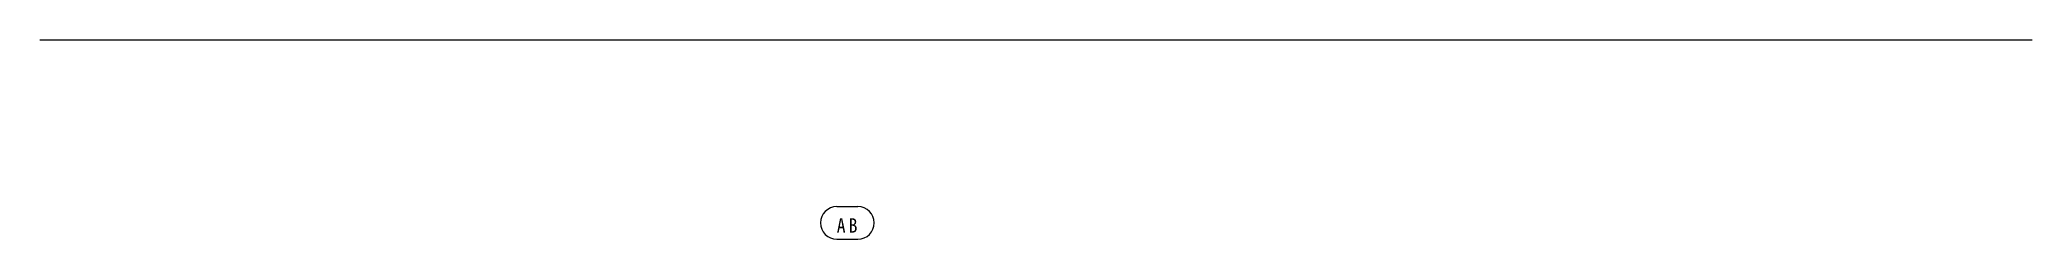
# Model space of a CAD drawing. Units: millimetres at full size, sheet at 1:100. Extents: x -15551 to 15061, y -6551 to -3490.
import ezdxf

# ---------------------------------------------------------------- set-up
doc = ezdxf.new("R2010")
doc.units = ezdxf.units.MM
doc.header["$LTSCALE"] = 100
doc.layers.add('0-0', color=7, linetype='Continuous')
doc.styles.add('ＭＳ ゴシック', font='')
doc.styles.get('ＭＳ ゴシック').set_extended_font_data('MS Gothic')

msp = doc.modelspace()

# ---------------------------------------------------------------- linework, layer by layer
at = {"layer": '0-0'}
for p, q in [((-15551, -3489.8), (15061.2, -3489.8)), ((-3306.1, -6051), (-2981.1, -6051)), ((-3306.1, -6551), (-2981.1, -6551))]:
    msp.add_line(p, q, dxfattribs=at)
for centre, start, end in [((-3306.1, -6301), 90, 270), ((-2981.1, -6301), 270, 90)]:
    msp.add_arc(centre, 250, start, end, dxfattribs=at)

# ---------------------------------------------------------------- texts
at = {"layer": '0-0', "insert": (-3306.1, -6451), "char_height": 219.9, "attachment_point": 7, "style": 'ＭＳ ゴシック'}
msp.add_mtext('\\T1.36;\\W0.9;AB', dxfattribs=at)

doc.saveas('drawing.dxf')
